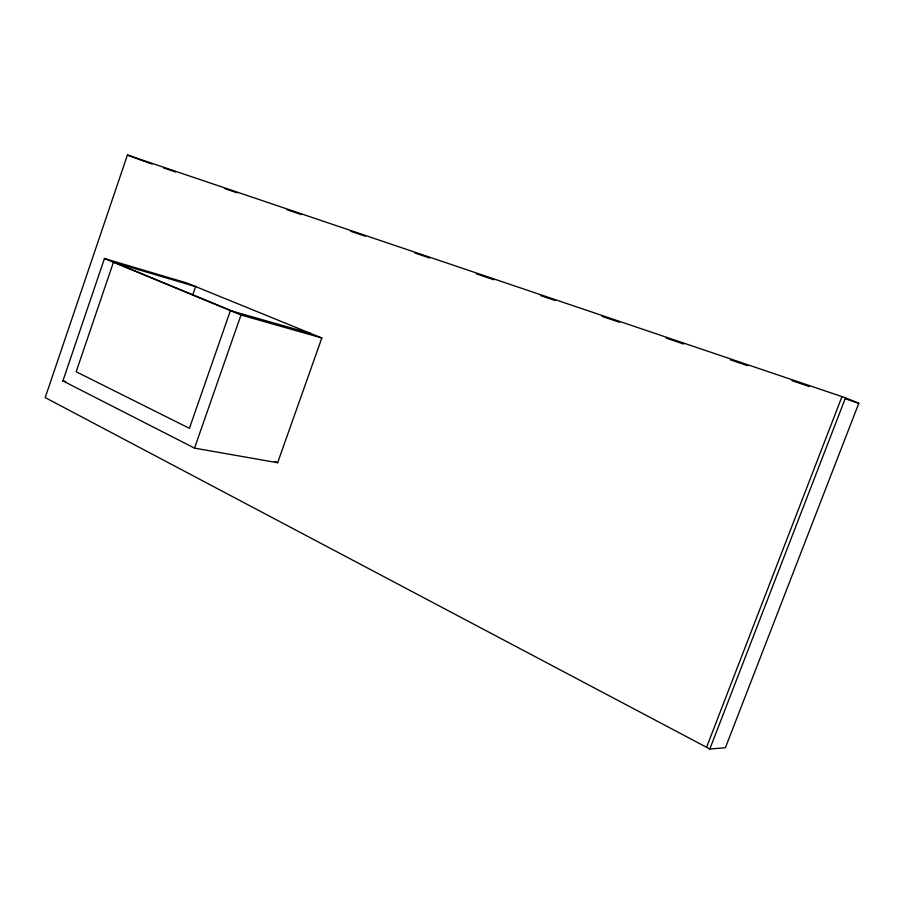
<?xml version="1.0" encoding="UTF-8"?>
<svg xmlns="http://www.w3.org/2000/svg" width="904" height="904" viewBox="0 0 904 904"><rect width="100%" height="100%" fill="white"/><g stroke="black" fill="none" stroke-linecap="round" stroke-linejoin="round"><path stroke-width="1.36" d="M127.43 155.013L45.2 397.579L709.821 748.987L725.392 747.755L858.8 403.297L845.522 397.805L127.43 155.013L144.561 161.443M62.884 380.912L104.457 258.533L186.687 282.941L321.824 337.983L277.641 462.724L194.529 448.135L62.884 380.912L65.63 381.488M192.88 294.512L195.626 286.591L113.441 262.25L76.173 371.759L189.422 428.338L230.407 310.603L311.405 333.734M194.529 448.135L240.995 314.976L321.824 337.983M706.566 747.269L841.986 396.607M709.821 748.987L845.522 397.805M145.883 161.94L152.166 164.065M163.567 167.918L175.602 171.997M225.062 188.744L237.097 192.823M286.568 209.57L301.269 214.542M350.741 231.288L365.453 236.272M414.913 253.018L429.626 258.002M476.419 273.844L493.799 279.731M540.592 295.574L555.305 300.546M602.098 316.389L619.477 322.276M666.271 338.119L683.65 344.006M730.443 359.848L747.834 365.736M791.949 380.674L809.329 386.55M845.432 398.777L858.8 403.297M115.565 262.883L232.52 311.213M104.457 258.533L240.995 314.976M275.132 461.481L277.641 462.724"/></g></svg>
